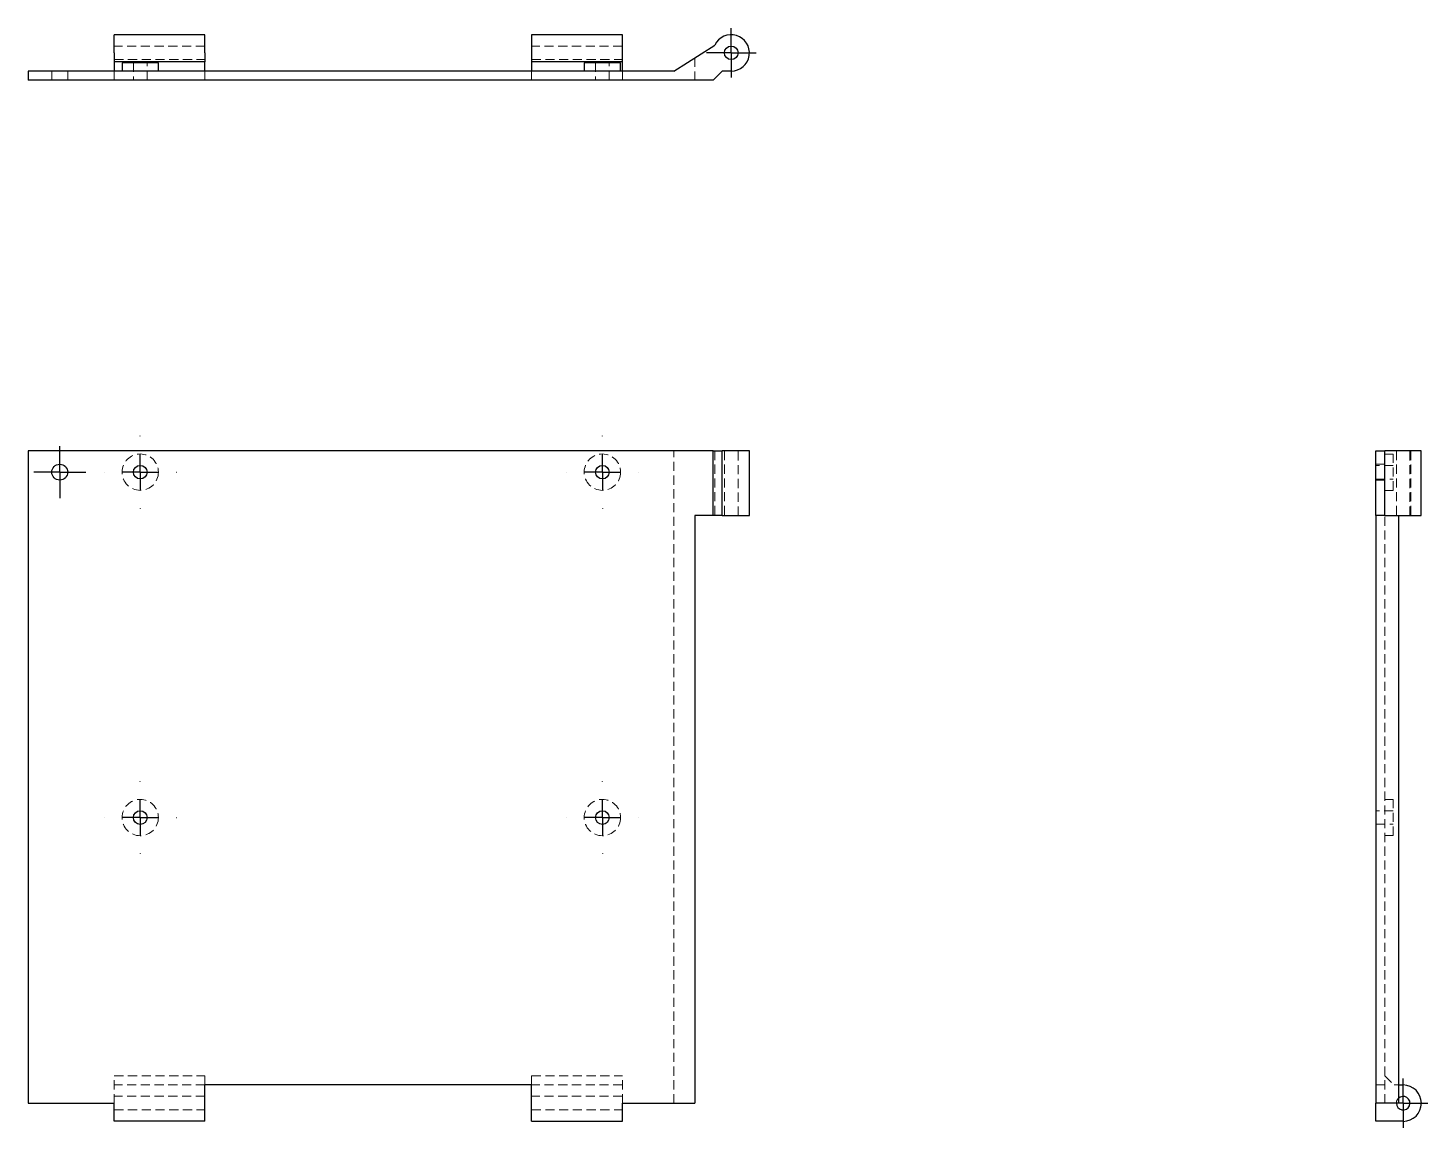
# Model space of a CAD drawing. Header units: millimetres. Extents: x 33 to 227, y 10 to 162.
import ezdxf

# ---------------------------------------------------------------- set-up
doc = ezdxf.new("R2010")
doc.units = ezdxf.units.MM
doc.linetypes.add('HIDDEN', pattern=[1.905, 1.27, -0.635])
doc.layers.add('10', color=7, linetype='Continuous')

# ---------------------------------------------------------------- blocks, each defined once
blk = doc.blocks.new('SW_CENTERMARKSYMBOL_0')
at = {"layer": '10', "color": 0}
for p, q in [((0, 5), (0, 5.02)), ((0, 0), (0, 2.5)), ((-5, 0), (-5.02, 0)), ((0, 0), (-2.5, 0)), ((0, 0), (0, -2.5)), ((0, 0), (2.5, 0)), ((5, 0), (5.02, 0)), ((0, -5), (0, -5.02))]:
    blk.add_line(p, q, dxfattribs=at)
blk = doc.blocks.new('SW_CENTERMARKSYMBOL_1')
at = {"layer": '10', "color": 0}
for p, q in [((0, 5), (0, 5.02)), ((0, 0), (0, 2.5)), ((-5, 0), (-5.02, 0)), ((0, 0), (-2.5, 0)), ((0, 0), (0, -2.5)), ((0, 0), (2.5, 0)), ((5, 0), (5.02, 0)), ((0, -5), (0, -5.02))]:
    blk.add_line(p, q, dxfattribs=at)
blk = doc.blocks.new('SW_CENTERMARKSYMBOL_2')
at = {"layer": '10', "color": 0}
for p, q in [((0, 2.5), (0, 3.6)), ((0, 0), (0, 2.5)), ((-2.5, 0), (-3.6, 0)), ((0, 0), (-2.5, 0)), ((0, 0), (0, -2.5)), ((0, 0), (2.5, 0)), ((2.5, 0), (3.6, 0)), ((0, -2.5), (0, -3.6))]:
    blk.add_line(p, q, dxfattribs=at)
blk = doc.blocks.new('SW_CENTERMARKSYMBOL_3')
at = {"layer": '10', "color": 0}
for p, q in [((0, 5), (0, 5.02)), ((0, 0), (0, 2.5)), ((-5, 0), (-5.02, 0)), ((0, 0), (-2.5, 0)), ((0, 0), (0, -2.5)), ((0, 0), (2.5, 0)), ((5, 0), (5.02, 0)), ((0, -5), (0, -5.02))]:
    blk.add_line(p, q, dxfattribs=at)
blk = doc.blocks.new('SW_CENTERMARKSYMBOL_4')
at = {"layer": '10', "color": 0}
for p, q in [((0, 5), (0, 5.02)), ((0, 0), (0, 2.5)), ((-5, 0), (-5.02, 0)), ((0, 0), (-2.5, 0)), ((0, 0), (0, -2.5)), ((0, 0), (2.5, 0)), ((5, 0), (5.02, 0)), ((0, -5), (0, -5.02))]:
    blk.add_line(p, q, dxfattribs=at)
blk = doc.blocks.new('SW_CENTERMARKSYMBOL_5')
at = {"layer": '10', "color": 0}
for p, q in [((0, 2.5), (0, 3.44)), ((0, 0), (0, 2.5)), ((-2.5, 0), (-3.44, 0)), ((0, 0), (-2.5, 0)), ((0, 0), (0, -2.5)), ((0, 0), (2.5, 0)), ((2.5, 0), (3.44, 0)), ((0, -2.5), (0, -3.44))]:
    blk.add_line(p, q, dxfattribs=at)
blk = doc.blocks.new('SW_CENTERMARKSYMBOL_6')
at = {"layer": '10', "color": 0}
for p, q in [((0, 2.5), (0, 3.44)), ((0, 0), (0, 2.5)), ((-2.5, 0), (-3.44, 0)), ((0, 0), (-2.5, 0)), ((0, 0), (0, -2.5)), ((0, 0), (2.5, 0)), ((2.5, 0), (3.44, 0)), ((0, -2.5), (0, -3.44))]:
    blk.add_line(p, q, dxfattribs=at)

msp = doc.modelspace()

# ---------------------------------------------------------------- linework, layer by layer
at = {"color": 7, "linetype": 'Continuous', "lineweight": 25}
for p, q in [((57.53, 161.14), (44.95, 161.14)), ((44.95, 158.63), (44.95, 161.14)), ((57.53, 158.63), (57.53, 161.14)), ((115.39, 161.14), (102.81, 161.14)), ((102.81, 161.14), (102.81, 158.63)), ((115.39, 158.63), (115.39, 161.14)), ((122.53, 156.11), (128.21, 159.71)), ((44.95, 158.63), (44.95, 157.37)), ((57.53, 157.37), (44.95, 157.37)), ((44.95, 157.37), (44.95, 156.11)), ((46.05, 157.25), (46.05, 156.11)), ((51.08, 157.25), (46.05, 157.25)), ((51.08, 156.11), (51.08, 157.25)), ((57.53, 158.63), (57.53, 157.37)), ((57.53, 156.11), (57.53, 157.37)), ((102.81, 158.63), (102.81, 157.37)), ((115.39, 157.37), (102.81, 157.37)), ((102.81, 157.37), (102.81, 156.11)), ((110.1, 157.25), (110.1, 156.11)), ((115.14, 157.25), (110.1, 157.25)), ((115.14, 156.11), (115.14, 157.25)), ((115.39, 157.37), (115.39, 158.63)), ((115.39, 156.11), (115.39, 157.37)), ((33, 156.11), (33, 154.86)), ((122.53, 156.11), (33, 156.11)), ((127.97, 154.86), (129.23, 156.11)), ((130.48, 156.11), (129.23, 156.11)), ((127.97, 154.86), (33, 154.86)), ((127.97, 103.46), (33, 103.46)), ((33, 103.46), (33, 13.05)), ((127.97, 94.5), (127.97, 103.46)), ((127.97, 103.46), (129.23, 103.46)), ((129.23, 94.5), (129.23, 103.46)), ((130.48, 103.46), (129.23, 103.46)), ((133, 103.46), (130.48, 103.46)), ((133, 94.5), (133, 103.46)), ((219.86, 94.5), (219.86, 103.46)), ((219.86, 103.46), (221.11, 103.46)), ((221.11, 94.5), (221.11, 103.46)), ((226.14, 103.46), (221.11, 103.46)), ((226.14, 94.5), (226.14, 103.46)), ((127.97, 94.5), (125.45, 94.5)), ((125.45, 94.5), (125.45, 13.05)), ((129.23, 94.5), (127.97, 94.5)), ((129.23, 94.5), (130.48, 94.5)), ((130.48, 94.5), (133, 94.5)), ((221.11, 94.5), (219.86, 94.5)), ((219.86, 94.5), (219.86, 13.05)), ((221.11, 94.5), (226.14, 94.5)), ((222.96, 94.5), (222.96, 13.05)), ((57.53, 10.54), (57.53, 15.57)), ((102.81, 15.57), (57.53, 15.57)), ((102.81, 10.54), (102.81, 15.57)), ((222.96, 15.57), (223.63, 15.57)), ((33, 13.05), (44.95, 13.05)), ((44.95, 10.54), (44.95, 13.05)), ((115.39, 13.05), (125.45, 13.05)), ((115.39, 10.54), (115.39, 13.05)), ((222.96, 13.05), (219.86, 13.05)), ((219.86, 10.54), (219.86, 13.05)), ((57.53, 10.54), (44.95, 10.54)), ((102.81, 10.54), (115.39, 10.54)), ((223.63, 10.54), (219.86, 10.54))]:
    msp.add_line(p, q, dxfattribs=at)
at = {"color": 7, "linetype": 'HIDDEN', "lineweight": 18}
for p, q in [((57.53, 159.57), (44.95, 159.57)), ((115.39, 159.57), (102.81, 159.57)), ((44.95, 157.69), (57.53, 157.69)), ((47.62, 157.25), (47.62, 154.86)), ((49.51, 154.86), (49.51, 157.25)), ((102.81, 157.69), (115.39, 157.69)), ((111.68, 157.25), (111.68, 154.86)), ((113.56, 154.86), (113.56, 157.25)), ((125.45, 157.96), (125.45, 154.86)), ((36.3, 156.11), (36.3, 154.86)), ((38.5, 154.86), (38.5, 156.11)), ((44.95, 156.11), (44.95, 154.86)), ((57.53, 156.11), (57.53, 154.86)), ((102.81, 156.11), (102.81, 154.86)), ((115.39, 156.11), (115.39, 154.86)), ((122.53, 13.05), (122.53, 103.46)), ((128.21, 103.46), (128.21, 94.5)), ((129.54, 103.46), (129.54, 94.5)), ((131.43, 94.5), (131.43, 103.46)), ((222.25, 103.02), (221.11, 103.02)), ((222.25, 97.99), (222.25, 103.02)), ((222.69, 103.46), (222.69, 94.5)), ((224.57, 94.5), (224.57, 103.46)), ((224.71, 103.46), (224.71, 94.5)), ((221.11, 101.61), (219.86, 101.61)), ((222.25, 101.45), (219.86, 101.45)), ((219.86, 99.56), (222.25, 99.56)), ((219.86, 99.41), (221.11, 99.41)), ((221.11, 97.99), (222.25, 97.99)), ((221.11, 13.05), (221.11, 94.5)), ((222.25, 55.16), (221.11, 55.16)), ((222.25, 50.13), (222.25, 55.16)), ((222.25, 53.59), (219.86, 53.59)), ((219.86, 51.7), (222.25, 51.7)), ((221.11, 50.13), (222.25, 50.13)), ((44.95, 13.05), (44.95, 16.83)), ((44.95, 16.83), (57.53, 16.83)), ((57.53, 15.57), (44.95, 15.57)), ((57.53, 16.83), (57.53, 15.57)), ((102.81, 16.83), (115.39, 16.83)), ((102.81, 15.57), (102.81, 16.83)), ((115.39, 15.57), (102.81, 15.57)), ((115.39, 13.05), (115.39, 16.83)), ((221.11, 15.57), (219.86, 15.57)), ((221.11, 16.83), (222.37, 15.57)), ((222.37, 15.57), (222.96, 15.57)), ((57.53, 14), (44.95, 14)), ((115.39, 14), (102.81, 14)), ((44.95, 12.11), (57.53, 12.11)), ((102.81, 12.11), (115.39, 12.11))]:
    msp.add_line(p, q, dxfattribs=at)
at = {"color": 7, "linetype": 'Continuous', "lineweight": 25}
for centre, radius in [((130.48, 158.63), 0.943), ((37.4, 100.51), 1.1), ((48.56, 100.51), 0.943), ((112.62, 100.51), 0.943), ((48.56, 52.64), 0.943), ((112.62, 52.64), 0.943)]:
    msp.add_circle(centre, radius, dxfattribs=at)
at = {"color": 7, "linetype": 'HIDDEN', "lineweight": 18}
for centre in [(48.56, 100.51), (112.62, 100.51), (48.56, 52.64), (112.62, 52.64)]:
    msp.add_circle(centre, 2.52, dxfattribs=at)
at = {"color": 7, "linetype": 'Continuous', "lineweight": 25}
for centre, radius, start, end in [((130.48, 158.63), 2.52, 270, 154.6231), ((223.63, 13.05), 2.52, 270, 90), ((223.63, 13.05), 0.943, 180, 134.9451)]:
    msp.add_arc(centre, radius, start, end, dxfattribs=at)
at = {"color": 7, "linetype": 'HIDDEN', "lineweight": 18}
msp.add_arc((223.63, 13.05), 0.943, 134.9451, 180, dxfattribs=at)

# ---------------------------------------------------------------- block references
at = {"layer": '10'}
for name, p in [('SW_CENTERMARKSYMBOL_5', (130.48, 158.63)), ('SW_CENTERMARKSYMBOL_4', (48.56, 100.51)), ('SW_CENTERMARKSYMBOL_1', (112.62, 100.51)), ('SW_CENTERMARKSYMBOL_2', (37.4, 100.51)), ('SW_CENTERMARKSYMBOL_3', (48.56, 52.64)), ('SW_CENTERMARKSYMBOL_0', (112.62, 52.64)), ('SW_CENTERMARKSYMBOL_6', (223.63, 13.05))]:
    msp.add_blockref(name, p, dxfattribs=at)

doc.saveas('drawing.dxf')
